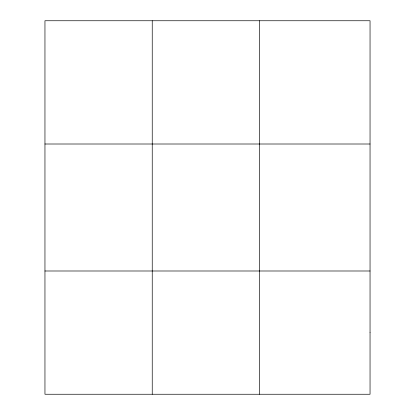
<?xml version="1.0" encoding="UTF-8"?>
<svg xmlns="http://www.w3.org/2000/svg" width="415" height="415" viewBox="0 0 415 415"><rect width="100%" height="100%" fill="white"/><g stroke="black" fill="none" stroke-linecap="round" stroke-linejoin="round"><path stroke-width="0.62" d="M152.238 394.25L152.238 20.75M259.515 394.25L259.515 20.75M44.955 144.005L370.045 144.005M44.955 270.995L370.045 270.995M370.045 332.623L370.045 394.25L44.955 394.25L44.955 20.75L370.045 20.75L370.045 332.623"/></g></svg>
